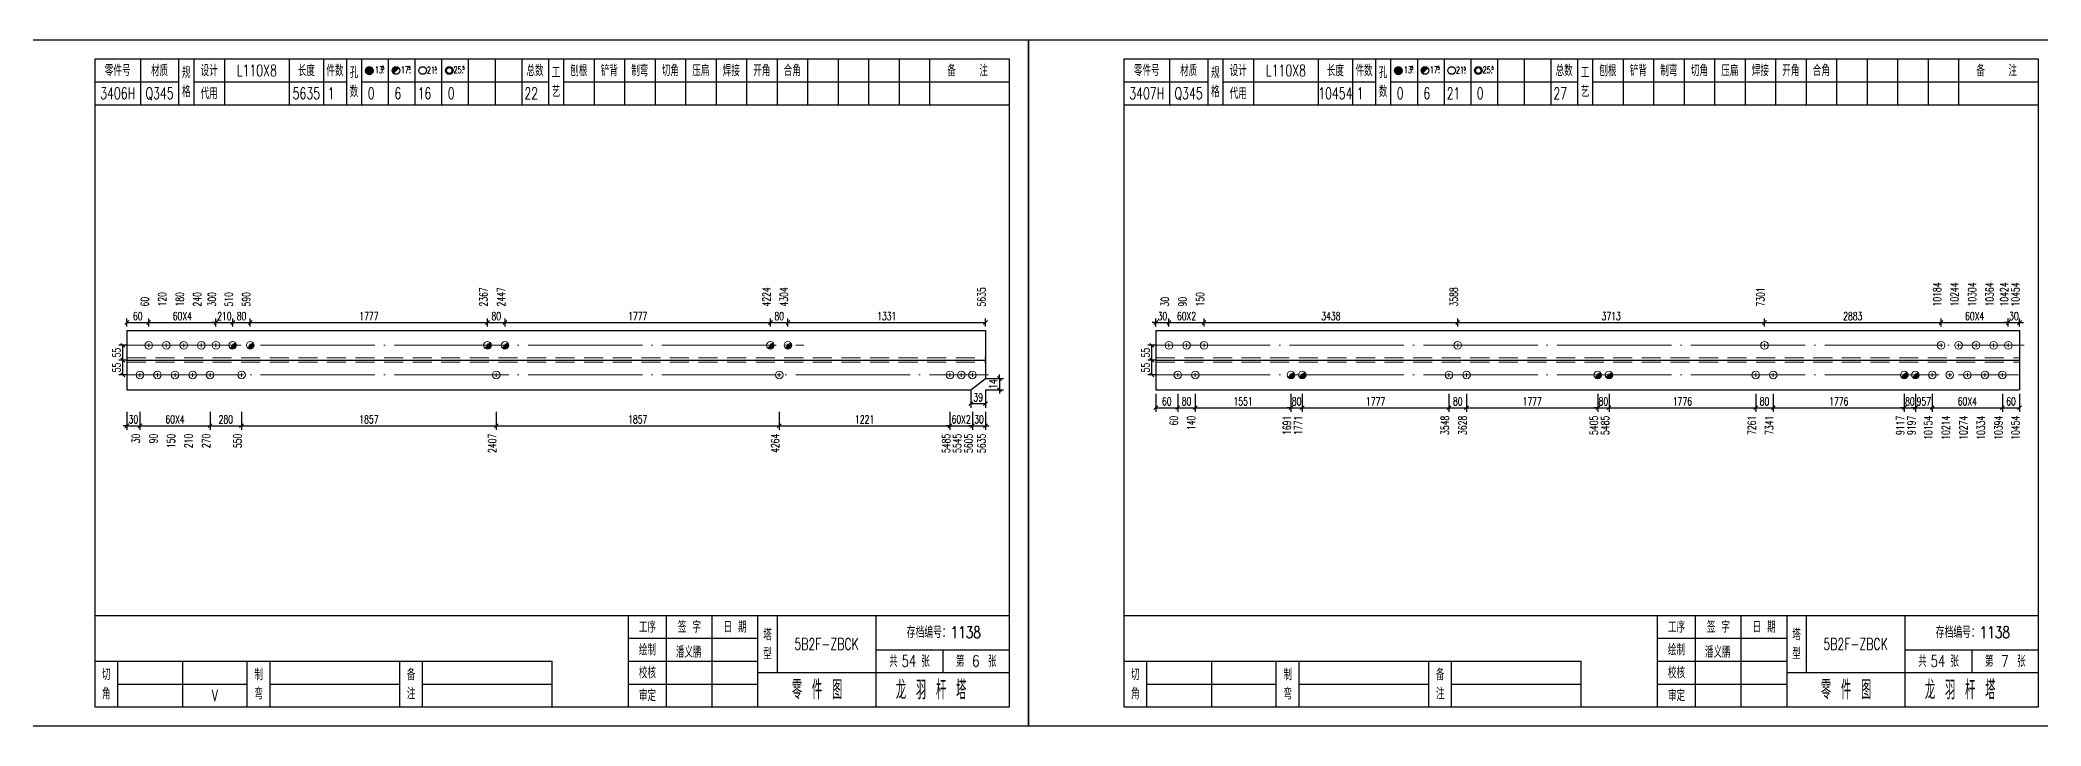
# Model space of a CAD drawing. Header units: millimetres. Extents: x 0 to 30240, y -10896 to -1348.
# Drawn here: x 1361 to 1886, y -10896 to -10716 of the extents above; entities that cross this region are included whole.
import ezdxf
from ezdxf.enums import TextEntityAlignment as Align

# ---------------------------------------------------------------- set-up
doc = ezdxf.new("R2010")
doc.units = ezdxf.units.MM
doc.header["$LTSCALE"] = 20
doc.header["$PDMODE"] = 1
doc.linetypes.add('DASHDOT2X', pattern=[1.75, 1.5, -0.125, 0, -0.125])
doc.linetypes.add('HIDDEN', pattern=[0.375, 0.25, -0.125])
for name, color, linetype, lineweight in [('1', 7, 'Continuous', 25), ('11', 3, 'Continuous', 13), ('2', 1, 'HIDDEN', 13), ('5', 1, 'Continuous', 13), ('7', 2, 'DASHDOT2X', 13)]:
    doc.layers.add(name, color=color, linetype=linetype, lineweight=lineweight)
doc.styles.get("Standard").update_dxf_attribs({"font": 'simplex', "width": 0.7, "bigfont": 'gbhzfs.shx'})
doc.styles.add('SYMBOL_TXT', font='txt.shx', dxfattribs={"width": 0.6})
doc.styles.add('TITLE_TXT', font='simplex.shx', dxfattribs={"width": 0.75, "height": 2.5, "bigfont": 'gbhzfs.shx'})
doc.dimstyles.get("Standard").update_dxf_attribs({"dimtxt": 2.1, "dimasz": 1, "dimexe": 1.05, "dimexo": 0, "dimgap": 0.63, "dimtad": 1, "dimzin": 0, "dimdsep": 46, "dimtxsty": 'standard', "dimblk": 'OBLIQUE', "dimblk1": 'OBLIQUE', "dimblk2": 'OBLIQUE', "dimcen": 0.09, "dimadec": 0, "dimazin": 0, "dimtfac": 1, "dimtdec": 1, "dimtix": 1, "dimtmove": 0, "dimatfit": 3, "dimfxl": 0, "dimtolj": 1, "dimtzin": 0, "dimarcsym": 0})
pattern_1 = [(0, (-3, 0), (0, 0.0125), [])]

# ---------------------------------------------------------------- blocks, each defined once
blk = doc.blocks.new('M12_HOLE')
h = blk.add_hatch()
h.set_pattern_fill('LINE', scale=0.1, style=0)
h.set_pattern_definition(pattern_1)
h.paths.add_polyline_path([(-5, 0, 1), (-1, 0, 1)])
at = {"color": 7}
blk.add_circle((-3, 0), 2, dxfattribs=at)
at = {"color": 7, "attachment_point": 1, "style": 'SYMBOL_TXT'}
for s, insert, char_height, width in [('13\\f??|b0|i0|c0|p54;.', (-0.1, 2.1), 3.5, 5.707), ('5', (3.7, 2.3), 1.8, 2.931)]:
    blk.add_mtext(s, dxfattribs=dict(at, insert=insert, char_height=char_height, width=width))
blk = doc.blocks.new('M16_HOLE')
h = blk.add_hatch()
h.set_pattern_fill('LINE', scale=0.1, style=0)
h.set_pattern_definition(pattern_1)
h.paths.add_polyline_path([(-1.6, 1.4, 0.668179), (-5, 0, 0.198912), (-4.4, -1.4)])
at = {"color": 7}
blk.add_circle((-3, 0), 2, dxfattribs=at)
at = {"color": 7, "attachment_point": 1, "style": 'SYMBOL_TXT'}
for s, insert, char_height, width in [('17.', (-0.4, 2.1), 3.5, 6.316), ('5', (3.6, 2.3), 1.8, 1.822)]:
    blk.add_mtext(s, dxfattribs=dict(at, insert=insert, char_height=char_height, width=width))
blk = doc.blocks.new('M20_HOLE')
at = {"color": 7}
blk.add_circle((-3, 0), 2, dxfattribs=at)
at = {"color": 7, "attachment_point": 1, "style": 'SYMBOL_TXT'}
for s, insert, char_height, width in [('21.', (-0.7, 2), 3.5, 6.074), ('5', (3.3, 2), 1.8, 1.458)]:
    blk.add_mtext(s, dxfattribs=dict(at, insert=insert, char_height=char_height, width=width))
blk = doc.blocks.new('M24_HOLE')
at = {"color": 7}
for radius in [2, 1.5]:
    blk.add_circle((-3, 0), radius, dxfattribs=at)
at = {"color": 7, "attachment_point": 1, "style": 'SYMBOL_TXT'}
for s, insert, char_height, width in [('25.', (-0.7, 2.1), 3.5, 2.429), ('5', (3.9, 2.3), 1.8, 1.944)]:
    blk.add_mtext(s, dxfattribs=dict(at, insert=insert, char_height=char_height, width=width))
blk = doc.blocks.new('JgCard')
for p, q in [((270, 180), (0, 180)), ((0, 180), (0, 0)), ((270, 0), (270, 180)), ((265, 175), (25, 175)), ((25, 175), (25, 5)), ((37, 175), (37, 163)), ((47, 175), (47, 163)), ((51, 175), (51, 163)), ((59, 175), (59, 163)), ((76, 175), (76, 163)), ((85, 175), (85, 163)), ((91, 175), (91, 163)), ((95, 175), (95, 163)), ((102, 175), (102, 163)), ((109, 175), (109, 163)), ((116, 175), (116, 163)), ((123, 175), (123, 163)), ((130, 175), (130, 163)), ((137, 175), (137, 163)), ((144, 175), (144, 163)), ((148, 175), (148, 163)), ((156, 175), (156, 163)), ((164, 175), (164, 163)), ((172, 175), (172, 163)), ((180, 175), (180, 163)), ((188, 175), (188, 163)), ((196, 175), (196, 163)), ((204, 175), (204, 163)), ((212, 175), (212, 163)), ((220, 175), (220, 163)), ((228, 175), (228, 163)), ((236, 175), (236, 163)), ((244, 175), (244, 163)), ((265, 5), (265, 175)), ((25, 169), (47, 169)), ((51, 169), (91, 169)), ((95, 169), (144, 169)), ((148, 169), (265, 169)), ((25, 163), (265, 163)), ((25, 29), (265, 29)), ((165, 5), (165, 29)), ((175, 5), (175, 29)), ((187, 5), (187, 29)), ((199, 5), (199, 29)), ((204, 29), (204, 14)), ((230, 5), (230, 29)), ((165, 23), (199, 23)), ((25, 17), (145, 17)), ((31, 5), (31, 17)), ((48, 17), (48, 5)), ((65, 5), (65, 17)), ((71, 5), (71, 17)), ((105, 5), (105, 17)), ((111, 5), (111, 17)), ((145, 5), (145, 17)), ((165, 17), (199, 17)), ((230, 20), (265, 20)), ((247.5, 20), (247.5, 14)), ((31, 11), (65, 11)), ((71, 11), (105, 11)), ((111, 11), (145, 11)), ((165, 11), (199, 11)), ((199, 14), (265, 14)), ((0, 0), (270, 0)), ((25, 5), (265, 5))]:
    blk.add_line(p, q)
blk.add_lwpolyline([(96.03, 171.99, -1), (98.03, 171.99, -1)], format="xyb", close=True)
blk.add_point((145, 96))
at = {"xscale": 0.5, "yscale": 0.5, "zscale": 0.5}
for name, p in [('M12_HOLE', (98.53, 171.99)), ('M16_HOLE', (105.5, 172)), ('M20_HOLE', (112.5, 172)), ('M24_HOLE', (119.5, 172))]:
    blk.add_blockref(name, p, dxfattribs=at)
at = {"style": 'TITLE_TXT', "width": 0.75}
for s, height, p in [('存档编号：1138', 3.076, (238.02, 23.07)), ('潘义鹏', 3, (177.45, 17.91)), ('龙 羽 杆 塔', 5, (235.17, 6.97))]:
    blk.add_text(s, height=height, dxfattribs=at).set_placement(p)
at = {"attachment_point": 5, "style": 'TITLE_TXT'}
for s, insert, char_height, width in [('零件号', (31, 172), 3, 15), ('材质', (42, 172), 3, 8), ('设计', (55, 172), 3, 8), ('长度', (80.5, 172), 3, 8), ('件数', (88, 172), 3, 6), ('总数', (140.5, 172), 3, 7), ('刨根', (152, 172), 3, 8), ('铲背', (160, 172), 3, 8), ('制弯', (168, 172), 3, 8), ('切角', (176, 172), 3, 8), ('压扁', (184, 172), 3, 8), ('焊接', (192, 172), 3, 8), ('开角', (200, 172), 3, 8), ('合角', (208, 172), 3, 8), ('备    注', (254, 172), 3, 22), ('规格', (49, 169), 3, 4), ('孔数', (93, 169), 3, 4), ('工\\P艺', (146, 169), 3, 4), ('代用', (55, 166), 3, 8), ('工序', (170, 26), 3, 10), ('签 字', (181, 26), 3, 12), ('日 期', (193, 26), 3, 12), ('绘制', (170, 20), 3, 10), ('塔\\P型', (201.5, 21.5), 3, 5), ('校核', (170, 14), 3, 10), ('共    张', (238.75, 17), 3, 17.5), ('第    张', (256.25, 17), 3, 17.5), ('切\\P角', (28, 11), 3, 6), ('制\\P弯', (68, 11), 3, 6), ('备\\P注', (108, 11), 3, 6), ('零 件 图', (214.5, 9.5), 5, 31), ('审定', (170, 8), 3, 10)]:
    blk.add_mtext(s, dxfattribs=dict(at, insert=insert, char_height=char_height, width=width))
blk = doc.blocks.new('M20')
for p, q in [((-0.5, 0), (0.5, 0)), ((0, -0.5), (0, 0.5))]:
    blk.add_line(p, q)
blk.add_circle((0, 0), 1)
blk = doc.blocks.new('M16')
for p, q in [((-0.71, -0.71), (0.71, 0.71)), ((-0.4, 0), (0.4, 0)), ((0, 0.4), (0, -0.4))]:
    blk.add_line(p, q)
blk.add_circle((0, 0), 1)
for radius in [0.8, 0.6, 0.4, 0.2]:
    blk.add_arc((0, 0), radius, 225, 45)
blk = doc.blocks.new('_Oblique')
at = {"color": 0, "linetype": 'ByBlock', "lineweight": -2}
blk.add_line((-0.5, -0.5), (0.5, 0.5), dxfattribs=at)
blk = doc.blocks.new('*D4304')
at = {"layer": '11', "color": 0, "lineweight": -2}
for p, q in [((1383.4, -10813.38), (1383.4, -10818.11)), ((1386.84, -10813.38), (1386.84, -10818.11)), ((1383.4, -10817.06), (1382.4, -10817.06)), ((1383.4, -10817.06), (1386.84, -10817.06)), ((1386.84, -10817.06), (1387.84, -10817.06))]:
    blk.add_line(p, q, dxfattribs=at)
at = {"layer": 'Defpoints', "color": 0}
for p in [(1383.4, -10813.38), (1386.84, -10813.38), (1386.84, -10817.06)]:
    blk.add_point(p, dxfattribs=at)
at = {"layer": '11', "color": 0, "lineweight": -2}
blk.add_blockref('_Oblique', (1383.4, -10817.06), dxfattribs=at)
at = {"layer": '11', "color": 0, "lineweight": -2, "rotation": 180}
blk.add_blockref('_Oblique', (1386.84, -10817.06), dxfattribs=at)
at = {"layer": '11', "color": 0, "insert": (1385.12, -10815.38), "char_height": 2.1, "attachment_point": 5}
blk.add_mtext('\\A1;30', dxfattribs=at)
blk = doc.blocks.new('*D4310')
at = {"layer": '11', "color": 0, "lineweight": -2}
for p, q in [((1599.38, -10813.38), (1599.38, -10818.11)), ((1605.26, -10813.38), (1605.26, -10818.11)), ((1599.38, -10817.06), (1598.38, -10817.06)), ((1599.38, -10817.06), (1605.26, -10817.06)), ((1605.26, -10817.06), (1606.26, -10817.06))]:
    blk.add_line(p, q, dxfattribs=at)
at = {"layer": 'Defpoints', "color": 0}
for p in [(1599.38, -10813.38), (1605.26, -10813.38), (1605.26, -10817.06)]:
    blk.add_point(p, dxfattribs=at)
at = {"layer": '11', "color": 0, "lineweight": -2}
blk.add_blockref('_Oblique', (1599.38, -10817.06), dxfattribs=at)
at = {"layer": '11', "color": 0, "lineweight": -2, "rotation": 180}
blk.add_blockref('_Oblique', (1605.26, -10817.06), dxfattribs=at)
at = {"layer": '11', "color": 0, "insert": (1602.32, -10815.38), "char_height": 2.1, "attachment_point": 5}
blk.add_mtext('\\A1;60X2', dxfattribs=at)
blk = doc.blocks.new('*D4311')
at = {"layer": '11', "color": 0, "lineweight": -2}
for p, q in [((1605.26, -10813.38), (1605.26, -10818.11)), ((1608.7, -10813.38), (1608.7, -10818.11)), ((1605.26, -10817.06), (1604.26, -10817.06)), ((1605.26, -10817.06), (1608.7, -10817.06)), ((1608.7, -10817.06), (1609.7, -10817.06))]:
    blk.add_line(p, q, dxfattribs=at)
at = {"layer": 'Defpoints', "color": 0}
for p in [(1605.26, -10813.38), (1608.7, -10813.38), (1608.7, -10817.06)]:
    blk.add_point(p, dxfattribs=at)
at = {"layer": '11', "color": 0, "lineweight": -2}
blk.add_blockref('_Oblique', (1605.26, -10817.06), dxfattribs=at)
at = {"layer": '11', "color": 0, "lineweight": -2, "rotation": 180}
blk.add_blockref('_Oblique', (1608.7, -10817.06), dxfattribs=at)
at = {"layer": '11', "color": 0, "insert": (1606.98, -10815.38), "char_height": 2.1, "attachment_point": 5}
blk.add_mtext('\\A1;30', dxfattribs=at)
blk = doc.blocks.new('*D4314')
at = {"layer": '11', "color": 0, "lineweight": -2}
for p, q in [((1406.79, -10789.97), (1405.79, -10789.97)), ((1406.79, -10791.02), (1406.79, -10788.92)), ((1406.79, -10789.97), (1411.2, -10789.97)), ((1411.2, -10791.02), (1411.2, -10788.92)), ((1411.2, -10789.97), (1412.2, -10789.97))]:
    blk.add_line(p, q, dxfattribs=at)
at = {"layer": 'Defpoints', "color": 0}
for p in [(1406.79, -10791.02), (1411.2, -10789.97), (1411.2, -10791.02)]:
    blk.add_point(p, dxfattribs=at)
at = {"layer": '11', "color": 0, "lineweight": -2}
blk.add_blockref('_Oblique', (1406.79, -10789.97), dxfattribs=at)
at = {"layer": '11', "color": 0, "lineweight": -2, "rotation": 180}
blk.add_blockref('_Oblique', (1411.2, -10789.97), dxfattribs=at)
at = {"layer": '11', "color": 0, "insert": (1408.99, -10788.29), "char_height": 2.1, "attachment_point": 5}
blk.add_mtext('\\A1;210', dxfattribs=at)
blk = doc.blocks.new('*D4321')
at = {"layer": '11', "color": 0, "lineweight": -2}
for p, q in [((1608.7, -10804.64), (1613.42, -10804.64)), ((1612.38, -10804.64), (1612.38, -10803.64)), ((1612.38, -10804.64), (1612.38, -10807.61)), ((1608.7, -10807.61), (1613.42, -10807.61)), ((1612.38, -10807.61), (1612.38, -10808.61))]:
    blk.add_line(p, q, dxfattribs=at)
at = {"layer": 'Defpoints', "color": 0}
for p in [(1608.7, -10804.64), (1608.7, -10807.61), (1612.38, -10807.61)]:
    blk.add_point(p, dxfattribs=at)
at = {"layer": '11', "color": 0, "lineweight": -2}
for p, rotation in [((1612.38, -10804.64), 270), ((1612.38, -10807.61), 90)]:
    blk.add_blockref('_Oblique', p, dxfattribs=dict(at, rotation=rotation))
at = {"layer": '11', "color": 0, "insert": (1610.7, -10806.12), "char_height": 2.1, "attachment_point": 5, "rotation": 90}
blk.add_mtext('\\A1;14', dxfattribs=at)
blk = doc.blocks.new('*D4322')
at = {"layer": '11', "color": 0, "lineweight": -2}
for p, q in [((1604.84, -10807.61), (1604.84, -10812.33)), ((1608.7, -10807.61), (1608.7, -10812.33)), ((1608.7, -10811.28), (1604.84, -10811.28))]:
    blk.add_line(p, q, dxfattribs=at)
at = {"layer": 'Defpoints', "color": 0}
for p in [(1604.84, -10807.61), (1608.7, -10807.61), (1604.84, -10811.28)]:
    blk.add_point(p, dxfattribs=at)
at = {"layer": '11', "color": 0, "lineweight": -2, "rotation": 180}
blk.add_blockref('_Oblique', (1604.84, -10811.28), dxfattribs=at)
at = {"layer": '11', "color": 0, "lineweight": -2}
blk.add_blockref('_Oblique', (1608.7, -10811.28), dxfattribs=at)
at = {"layer": '11', "color": 0, "insert": (1606.77, -10809.6), "char_height": 2.1, "attachment_point": 5}
blk.add_mtext('\\A1;39', dxfattribs=at)
blk = doc.blocks.new('*D4328')
at = {"layer": '11', "color": 0, "lineweight": -2}
for p, q in [((1688.85, -10808.66), (1688.85, -10813.38)), ((1691.79, -10808.66), (1691.79, -10813.38)), ((1688.85, -10812.33), (1687.85, -10812.33)), ((1688.85, -10812.33), (1691.79, -10812.33)), ((1691.79, -10812.33), (1692.79, -10812.33))]:
    blk.add_line(p, q, dxfattribs=at)
at = {"layer": 'Defpoints', "color": 0}
for p in [(1688.85, -10808.66), (1691.79, -10808.66), (1691.79, -10812.33)]:
    blk.add_point(p, dxfattribs=at)
at = {"layer": '11', "color": 0, "lineweight": -2}
blk.add_blockref('_Oblique', (1688.85, -10812.33), dxfattribs=at)
at = {"layer": '11', "color": 0, "lineweight": -2, "rotation": 180}
blk.add_blockref('_Oblique', (1691.79, -10812.33), dxfattribs=at)
at = {"layer": '11', "color": 0, "insert": (1690.32, -10810.65), "char_height": 2.1, "attachment_point": 5}
blk.add_mtext('\\A1;80', dxfattribs=at)
blk = doc.blocks.new('*D4332')
at = {"layer": '11', "color": 0, "lineweight": -2}
for p, q in [((1769.35, -10808.66), (1769.35, -10813.38)), ((1772.29, -10808.66), (1772.29, -10813.38)), ((1769.35, -10812.33), (1768.35, -10812.33)), ((1769.35, -10812.33), (1772.29, -10812.33)), ((1772.29, -10812.33), (1773.29, -10812.33))]:
    blk.add_line(p, q, dxfattribs=at)
at = {"layer": 'Defpoints', "color": 0}
for p in [(1769.35, -10808.66), (1772.29, -10808.66), (1772.29, -10812.33)]:
    blk.add_point(p, dxfattribs=at)
at = {"layer": '11', "color": 0, "lineweight": -2}
blk.add_blockref('_Oblique', (1769.35, -10812.33), dxfattribs=at)
at = {"layer": '11', "color": 0, "lineweight": -2, "rotation": 180}
blk.add_blockref('_Oblique', (1772.29, -10812.33), dxfattribs=at)
at = {"layer": '11', "color": 0, "insert": (1770.82, -10810.65), "char_height": 2.1, "attachment_point": 5}
blk.add_mtext('\\A1;80', dxfattribs=at)
blk = doc.blocks.new('*D4336')
at = {"layer": '11', "color": 0, "lineweight": -2}
for p, q in [((1849.76, -10808.66), (1849.76, -10813.38)), ((1852.7, -10808.66), (1852.7, -10813.38)), ((1849.76, -10812.33), (1848.76, -10812.33)), ((1849.76, -10812.33), (1852.7, -10812.33)), ((1852.7, -10812.33), (1853.7, -10812.33))]:
    blk.add_line(p, q, dxfattribs=at)
at = {"layer": 'Defpoints', "color": 0}
for p in [(1849.76, -10808.66), (1852.7, -10808.66), (1852.7, -10812.33)]:
    blk.add_point(p, dxfattribs=at)
at = {"layer": '11', "color": 0, "lineweight": -2}
blk.add_blockref('_Oblique', (1849.76, -10812.33), dxfattribs=at)
at = {"layer": '11', "color": 0, "lineweight": -2, "rotation": 180}
blk.add_blockref('_Oblique', (1852.7, -10812.33), dxfattribs=at)
at = {"layer": '11', "color": 0, "insert": (1851.23, -10810.65), "char_height": 2.1, "attachment_point": 5}
blk.add_mtext('\\A1;80', dxfattribs=at)
blk = doc.blocks.new('*D4337')
at = {"layer": '11', "color": 0, "lineweight": -2}
for p, q in [((1852.7, -10808.66), (1852.7, -10813.38)), ((1857.11, -10808.66), (1857.11, -10813.38)), ((1852.7, -10812.33), (1851.7, -10812.33)), ((1852.7, -10812.33), (1857.11, -10812.33)), ((1857.11, -10812.33), (1858.11, -10812.33))]:
    blk.add_line(p, q, dxfattribs=at)
at = {"layer": 'Defpoints', "color": 0}
for p in [(1852.7, -10808.66), (1857.11, -10808.66), (1857.11, -10812.33)]:
    blk.add_point(p, dxfattribs=at)
at = {"layer": '11', "color": 0, "lineweight": -2}
blk.add_blockref('_Oblique', (1852.7, -10812.33), dxfattribs=at)
at = {"layer": '11', "color": 0, "lineweight": -2, "rotation": 180}
blk.add_blockref('_Oblique', (1857.11, -10812.33), dxfattribs=at)
at = {"layer": '11', "color": 0, "insert": (1854.9, -10810.65), "char_height": 2.1, "attachment_point": 5}
blk.add_mtext('\\A1;957', dxfattribs=at)
blk = doc.blocks.new('*D4340')
at = {"layer": '11', "color": 0, "lineweight": -2}
for p, q in [((1653.4, -10789.97), (1652.4, -10789.97)), ((1653.4, -10791.02), (1653.4, -10788.92)), ((1653.4, -10789.97), (1656.84, -10789.97)), ((1656.84, -10791.02), (1656.84, -10788.92)), ((1656.84, -10789.97), (1657.84, -10789.97))]:
    blk.add_line(p, q, dxfattribs=at)
at = {"layer": 'Defpoints', "color": 0}
for p in [(1653.4, -10791.02), (1656.84, -10789.97), (1656.84, -10791.02)]:
    blk.add_point(p, dxfattribs=at)
at = {"layer": '11', "color": 0, "lineweight": -2}
blk.add_blockref('_Oblique', (1653.4, -10789.97), dxfattribs=at)
at = {"layer": '11', "color": 0, "lineweight": -2, "rotation": 180}
blk.add_blockref('_Oblique', (1656.84, -10789.97), dxfattribs=at)
at = {"layer": '11', "color": 0, "insert": (1655.12, -10788.29), "char_height": 2.1, "attachment_point": 5}
blk.add_mtext('\\A1;30', dxfattribs=at)
blk = doc.blocks.new('*D4346')
at = {"layer": '11', "color": 0, "lineweight": -2}
for p, q in [((1877.06, -10789.97), (1876.06, -10789.97)), ((1877.06, -10791.02), (1877.06, -10788.92)), ((1877.06, -10789.97), (1880, -10789.97)), ((1880, -10791.02), (1880, -10788.92)), ((1880, -10789.97), (1881, -10789.97))]:
    blk.add_line(p, q, dxfattribs=at)
at = {"layer": 'Defpoints', "color": 0}
for p in [(1877.06, -10791.02), (1880, -10789.97), (1880, -10791.02)]:
    blk.add_point(p, dxfattribs=at)
at = {"layer": '11', "color": 0, "lineweight": -2}
blk.add_blockref('_Oblique', (1877.06, -10789.97), dxfattribs=at)
at = {"layer": '11', "color": 0, "lineweight": -2, "rotation": 180}
blk.add_blockref('_Oblique', (1880, -10789.97), dxfattribs=at)
at = {"layer": '11', "color": 0, "insert": (1878.53, -10788.29), "char_height": 2.1, "attachment_point": 5}
blk.add_mtext('\\A1;30', dxfattribs=at)

msp = doc.modelspace()

# ---------------------------------------------------------------- linework, layer by layer
at = {"layer": '1'}
for p, q in [((1383.4, -10792.066), (1383.4, -10807.606)), ((1383.4, -10792.066), (1608.7, -10792.066)), ((1608.7, -10792.066), (1608.7, -10799.836)), ((1653.4, -10792.066), (1653.4, -10807.606)), ((1653.4, -10792.066), (1880, -10792.066)), ((1880, -10792.066), (1880, -10807.606)), ((1383.4, -10799.836), (1608.7, -10799.836)), ((1604.837, -10807.606), (1608.7, -10804.639)), ((1608.7, -10799.836), (1608.7, -10804.639)), ((1653.4, -10799.836), (1880, -10799.836)), ((1383.4, -10807.606), (1604.837, -10807.606)), ((1653.4, -10807.606), (1880, -10807.606))]:
    msp.add_line(p, q, dxfattribs=at)
at = {"layer": '2'}
for p, q in [((1383.4, -10799.271), (1608.7, -10799.271)), ((1653.4, -10799.271), (1880, -10799.271)), ((1383.4, -10800.401), (1608.7, -10800.401)), ((1653.4, -10800.401), (1880, -10800.401))]:
    msp.add_line(p, q, dxfattribs=at)
at = {"layer": '7'}
for p, q in [((1383.4, -10795.951), (1561.074, -10795.951)), ((1653.4, -10795.951), (1881.26, -10795.951)), ((1383.4, -10803.721), (1609.46, -10803.721)), ((1653.4, -10803.721), (1879.71, -10803.721))]:
    msp.add_line(p, q, dxfattribs=at)

# ---------------------------------------------------------------- block references
at = {"layer": '1'}
for p in [(1350, -10895.836), (1620, -10895.836)]:
    msp.add_blockref('JgCard', p, dxfattribs=at)
at = {"layer": '5'}
for name, p in [('M20', (1389.14, -10795.951)), ('M20', (1393.74, -10795.951)), ('M20', (1398.34, -10795.951)), ('M20', (1402.94, -10795.951)), ('M20', (1406.79, -10795.951)), ('M16', (1411.2, -10795.951)), ('M16', (1415.8, -10795.951)), ('M16', (1478.032, -10795.951)), ('M16', (1482.632, -10795.951)), ('M16', (1552.274, -10795.951)), ('M16', (1556.874, -10795.951)), ('M20', (1656.84, -10795.951)), ('M20', (1661.44, -10795.951)), ('M20', (1666.04, -10795.951)), ('M20', (1732.606, -10795.951)), ('M20', (1813.089, -10795.951)), ('M20', (1859.41, -10795.951)), ('M20', (1864.01, -10795.951)), ('M20', (1868.61, -10795.951)), ('M20', (1873.21, -10795.951)), ('M20', (1877.06, -10795.951)), ('M20', (1386.84, -10803.721)), ('M20', (1391.44, -10803.721)), ('M20', (1396.04, -10803.721)), ('M20', (1400.64, -10803.721)), ('M20', (1405.24, -10803.721)), ('M20', (1413.5, -10803.721)), ('M20', (1480.332, -10803.721)), ('M20', (1554.574, -10803.721)), ('M20', (1599.38, -10803.721)), ('M20', (1602.32, -10803.721)), ('M20', (1605.26, -10803.721)), ('M20', (1659.14, -10803.721)), ('M20', (1663.74, -10803.721)), ('M16', (1688.848, -10803.721)), ('M16', (1691.788, -10803.721)), ('M20', (1730.306, -10803.721)), ('M20', (1734.906, -10803.721)), ('M16', (1769.352, -10803.721)), ('M16', (1772.292, -10803.721)), ('M20', (1810.789, -10803.721)), ('M20', (1815.389, -10803.721)), ('M16', (1849.76, -10803.721)), ('M16', (1852.7, -10803.721)), ('M20', (1857.11, -10803.721)), ('M20', (1861.71, -10803.721)), ('M20', (1866.31, -10803.721)), ('M20', (1870.91, -10803.721)), ('M20', (1875.51, -10803.721))]:
    msp.add_blockref(name, p, dxfattribs=at)

# ---------------------------------------------------------------- texts
at = {"style": 'TITLE_TXT', "width": 0.75}
for s, p in [('54', (1586.667, -10880.296)), ('6', (1605.194, -10880.299)), ('54', (1856.667, -10880.296)), ('7', (1875.194, -10880.299))]:
    msp.add_text(s, height=3, dxfattribs=at).set_placement(p)
at = {"layer": '1', "width": 0.7}
for s, p in [('L110X8', (1417.5, -10723.836)), ('L110X8', (1687.5, -10723.836)), ('3406H', (1381, -10729.836)), ('Q345', (1392, -10729.836)), ('5635', (1430.5, -10729.836)), ('1', (1437, -10729.836)), ('0', (1447.5, -10729.836)), ('6', (1454.5, -10729.836)), ('16', (1461.5, -10729.836)), ('0', (1468.5, -10729.836)), ('22', (1489.5, -10729.836)), ('3407H', (1651, -10729.836)), ('Q345', (1662, -10729.836)), ('10454', (1700.5, -10729.836)), ('1', (1707, -10729.836)), ('0', (1717.5, -10729.836)), ('6', (1724.5, -10729.836)), ('21', (1731.5, -10729.836)), ('0', (1738.5, -10729.836)), ('27', (1759.5, -10729.836)), ('V', (1406.5, -10887.836))]:
    msp.add_text(s, height=3, dxfattribs=at).set_placement(p, align=Align.MIDDLE_CENTER)
for s, p in [('60', (1389.14, -10785.766)), ('120', (1393.74, -10785.766)), ('180', (1398.34, -10785.766)), ('240', (1402.94, -10785.766)), ('300', (1406.79, -10785.766)), ('510', (1411.2, -10785.766)), ('590', (1415.8, -10785.766)), ('2367', (1478.032, -10785.766)), ('2447', (1482.632, -10785.766)), ('4224', (1552.274, -10785.766)), ('4304', (1556.874, -10785.766)), ('5635', (1608.7, -10785.766)), ('30', (1656.84, -10785.766)), ('90', (1661.44, -10785.766)), ('150', (1666.04, -10785.766)), ('3588', (1732.606, -10785.766)), ('7301', (1813.089, -10785.766)), ('10184', (1859.41, -10785.766)), ('10244', (1864.01, -10785.766)), ('10304', (1868.61, -10785.766)), ('10364', (1873.21, -10785.766)), ('10424', (1877.06, -10785.766)), ('10454', (1880, -10785.766))]:
    msp.add_text(s, height=2.1, rotation=90, dxfattribs=at).set_placement(p)
for s, p in [('60', (1659.14, -10814.431)), ('140', (1663.74, -10814.431)), ('1691', (1688.848, -10814.431)), ('1771', (1691.788, -10814.431)), ('3548', (1730.306, -10814.431)), ('3628', (1734.906, -10814.431)), ('5405', (1769.352, -10814.431)), ('5485', (1772.292, -10814.431)), ('7261', (1810.789, -10814.431)), ('7341', (1815.389, -10814.431)), ('9117', (1849.76, -10814.431)), ('9197', (1852.7, -10814.431)), ('10154', (1857.11, -10814.431)), ('10214', (1861.71, -10814.431)), ('10274', (1866.31, -10814.431)), ('10334', (1870.91, -10814.431)), ('10394', (1875.51, -10814.431)), ('10454', (1880, -10814.431)), ('30', (1386.84, -10819.156)), ('90', (1391.44, -10819.156)), ('150', (1396.04, -10819.156)), ('210', (1400.64, -10819.156)), ('270', (1405.24, -10819.156)), ('550', (1413.5, -10819.156)), ('2407', (1480.332, -10819.156)), ('4264', (1554.574, -10819.156)), ('5485', (1599.398, -10819.156)), ('5545', (1602.338, -10819.156)), ('5605', (1605.302, -10819.156)), ('5635', (1608.7, -10819.156))]:
    msp.add_text(s, height=2.1, rotation=90, dxfattribs=at).set_placement(p, align=Align.RIGHT)
at = {"layer": '1', "char_height": 3, "width": 26, "attachment_point": 5}
for insert in [(1567, -10874.336), (1837, -10874.336)]:
    msp.add_mtext('5B2F-ZBCK', dxfattribs=dict(at, insert=insert))

# ---------------------------------------------------------------- dimensions: what is measured, and where the dimension line sits
at = {"layer": '1'}
for base, p1, p2 in [((1382.35, -10795.951), (1383.35, -10799.836), (1383.35, -10795.951)), ((1382.35, -10799.836), (1383.35, -10803.721), (1383.35, -10799.836)), ((1652.35, -10795.951), (1653.35, -10799.836), (1653.35, -10795.951)), ((1652.35, -10799.836), (1653.35, -10803.721), (1653.35, -10799.836))]:
    msp.add_linear_dim(base=base, p1=p1, p2=p2, angle=90, text='55', dimstyle='standard', dxfattribs=at).render()
at = {"layer": '11'}
for base, p1, p2, text in [((1389.14, -10789.966), (1383.4, -10791.016), (1389.14, -10791.016), '60'), ((1406.79, -10789.966), (1389.14, -10791.016), (1406.79, -10791.016), '60X4'), ((1415.8, -10789.966), (1411.2, -10791.016), (1415.8, -10791.016), '80'), ((1478.032, -10789.966), (1415.8, -10791.016), (1478.032, -10791.016), '1777'), ((1482.632, -10789.966), (1478.032, -10791.016), (1482.632, -10791.016), '80'), ((1552.274, -10789.966), (1482.632, -10791.016), (1552.274, -10791.016), '1777'), ((1556.874, -10789.966), (1552.274, -10791.016), (1556.874, -10791.016), '80'), ((1608.7, -10789.966), (1556.874, -10791.016), (1608.7, -10791.016), '1331'), ((1666.04, -10789.966), (1656.84, -10791.016), (1666.04, -10791.016), '60X2'), ((1732.606, -10789.966), (1666.04, -10791.016), (1732.606, -10791.016), '3438'), ((1813.089, -10789.966), (1732.606, -10791.016), (1813.089, -10791.016), '3713'), ((1859.41, -10789.966), (1813.089, -10791.016), (1859.41, -10791.016), '2883'), ((1877.06, -10789.966), (1859.41, -10791.016), (1877.06, -10791.016), '60X4'), ((1659.14, -10812.331), (1653.4, -10808.656), (1659.14, -10808.656), '60'), ((1663.74, -10812.331), (1659.14, -10808.656), (1663.74, -10808.656), '80'), ((1688.848, -10812.331), (1663.74, -10808.656), (1688.848, -10808.656), '1551'), ((1730.306, -10812.331), (1691.788, -10808.656), (1730.306, -10808.656), '1777'), ((1734.906, -10812.331), (1730.306, -10808.656), (1734.906, -10808.656), '80'), ((1769.352, -10812.331), (1734.906, -10808.656), (1769.352, -10808.656), '1777'), ((1810.789, -10812.331), (1772.292, -10808.656), (1810.789, -10808.656), '1776'), ((1815.389, -10812.331), (1810.789, -10808.656), (1815.389, -10808.656), '80'), ((1849.76, -10812.331), (1815.389, -10808.656), (1849.76, -10808.656), '1776'), ((1875.51, -10812.331), (1857.11, -10808.656), (1875.51, -10808.656), '60X4'), ((1880, -10812.331), (1875.51, -10808.656), (1880, -10808.656), '60'), ((1405.24, -10817.056), (1386.84, -10813.381), (1405.24, -10813.381), '60X4'), ((1413.5, -10817.056), (1405.24, -10813.381), (1413.5, -10813.381), '280'), ((1480.332, -10817.056), (1413.5, -10813.381), (1480.332, -10813.381), '1857'), ((1554.574, -10817.056), (1480.332, -10813.381), (1554.574, -10813.381), '1857'), ((1599.38, -10817.056), (1554.574, -10813.381), (1599.38, -10813.381), '1221')]:
    msp.add_linear_dim(base=base, p1=p1, p2=p2, text=text, dimstyle='standard', dxfattribs=at).render()
for base, p1, p2, text, picture, middle in [((1411.2, -10789.966), (1406.79, -10791.016), (1411.2, -10791.016), '210', '*D4314', (1408.995, -10788.286)), ((1656.84, -10789.966), (1653.4, -10791.016), (1656.84, -10791.016), '30', '*D4340', (1655.12, -10788.286)), ((1880, -10789.966), (1877.06, -10791.016), (1880, -10791.016), '30', '*D4346', (1878.53, -10788.286)), ((1604.837, -10811.281), (1608.7, -10807.606), (1604.837, -10807.606), '39', '*D4322', (1606.769, -10809.601)), ((1691.788, -10812.331), (1688.848, -10808.656), (1691.788, -10808.656), '80', '*D4328', (1690.318, -10810.651)), ((1772.292, -10812.331), (1769.352, -10808.656), (1772.292, -10808.656), '80', '*D4332', (1770.822, -10810.651)), ((1852.7, -10812.331), (1849.76, -10808.656), (1852.7, -10808.656), '80', '*D4336', (1851.23, -10810.651)), ((1857.11, -10812.331), (1852.7, -10808.656), (1857.11, -10808.656), '957', '*D4337', (1854.905, -10810.651)), ((1386.84, -10817.056), (1383.4, -10813.381), (1386.84, -10813.381), '30', '*D4304', (1385.12, -10815.376)), ((1605.26, -10817.056), (1599.38, -10813.381), (1605.26, -10813.381), '60X2', '*D4310', (1602.32, -10815.376)), ((1608.7, -10817.056), (1605.26, -10813.381), (1608.7, -10813.381), '30', '*D4311', (1606.98, -10815.376))]:
    dim = msp.add_linear_dim(base=base, p1=p1, p2=p2, text=text, dimstyle='standard', dxfattribs=at)
    dim.commit()
    dim.dimension.update_dxf_attribs({"geometry": picture, "text_midpoint": middle})
dim = msp.add_linear_dim(base=(1612.375, -10807.606), p1=(1608.7, -10804.639), p2=(1608.7, -10807.606), angle=90, text='14', dimstyle='standard', dxfattribs=at)
dim.commit()
dim.dimension.update_dxf_attribs({"geometry": '*D4321', "text_midpoint": (1610.695, -10806.123)})

doc.saveas('drawing.dxf')
